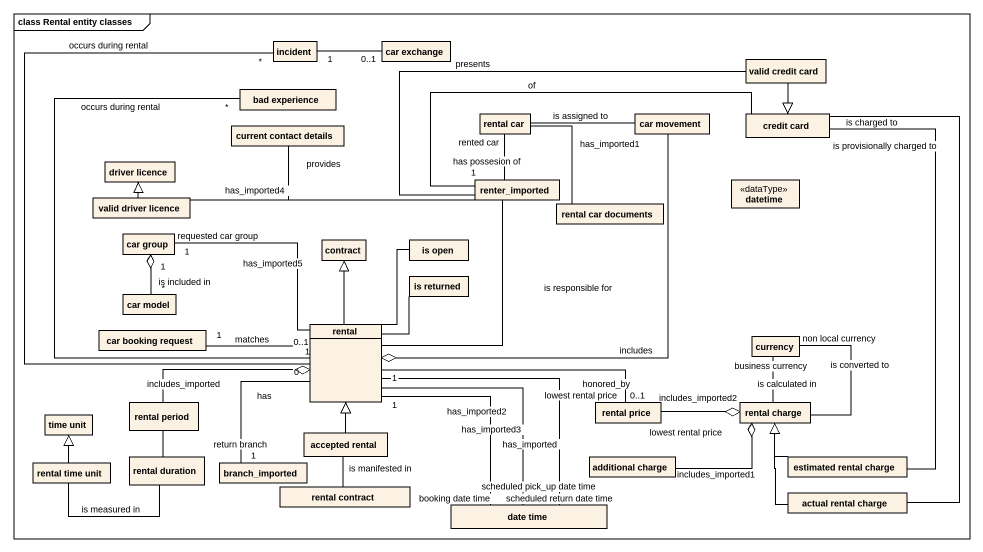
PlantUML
@startuml
mainframe class Rental entity classes
hide circle
hide empty members
class incident
class "car exchange" as car_exchange
class "valid credit card" as valid_credit_card
class "bad experience" as bad_experience
class "rental car" as rental_car
class "car movement" as car_movement
class "credit card" as credit_card
class "current contact details" as current_contact_details
class "driver licence" as driver_licence
class renter_imported
class datetime <<dataType>>
class "valid driver licence" as valid_driver_licence
class "rental car documents" as rental_car_documents
class "car group" as car_group
class contract
class "is open" as is_open
class "car model" as car_model
class "is returned" as is_returned
class "car booking request" as car_booking_request
class rental
class currency
class "time unit" as time_unit
class "rental period" as rental_period
class "rental price" as rental_price
class "rental charge" as rental_charge
class "rental duration" as rental_duration
class "accepted rental" as accepted_rental
class "additional charge" as additional_charge
class "estimated rental charge" as estimated_rental_charge
class "rental time unit" as rental_time_unit
class branch_imported
class "rental contract" as rental_contract
class "actual rental charge" as actual_rental_charge
class "date time" as date_time
incident "1" -right- "0..1" car_exchange
incident "*" -- "0" rental : occurs during rental
valid_credit_card --|> credit_card
bad_experience "*" -- "1" rental : occurs during rental
rental_car -right- car_movement : is assigned to
rental_car -- rental_car_documents : has_imported1
credit_card -left- "1" renter_imported : of
renter_imported -right- valid_credit_card : presents
renter_imported -up- "rented car" rental_car : has possesion of
renter_imported -left- current_contact_details : provides
renter_imported -left- valid_driver_licence : has_imported4
renter_imported -- rental : is responsible for
valid_driver_licence -up-|> driver_licence
car_group "1" o-- "*" car_model : is included in
car_booking_request "1" -right- "0..1" rental : matches
rental o-up- car_movement : includes
rental -up- "requested car group\n1" car_group : has_imported5
rental -up-|> contract
rental -up- is_open
rental -up- is_returned
rental o-left- rental_period : includes_imported
rental "1" -right- "lowest rental price\n0..1" rental_price : honored_by
rental -- "return branch\n1" branch_imported : has
rental -- "scheduled pick_up date time" date_time : has_imported3
rental "1" -- "booking date time" date_time : has_imported2
rental -- "scheduled return date time" date_time : has_imported
rental_period -- rental_duration
rental_charge -up- "business currency" currency : is calculated in
rental_charge -up- "non local currency" currency : is converted to
rental_charge o-left- "lowest rental price" rental_price : includes_imported2
rental_charge o-left- additional_charge : includes_imported1
rental_duration -left- rental_time_unit : is measured in
accepted_rental -up-|> rental
estimated_rental_charge -up- credit_card : is provisionally charged to
estimated_rental_charge -up-|> rental_charge
rental_time_unit -up-|> time_unit
rental_contract -up- accepted_rental : is manifested in
actual_rental_charge -up- credit_card : is charged to
actual_rental_charge -up-|> rental_charge
@enduml
